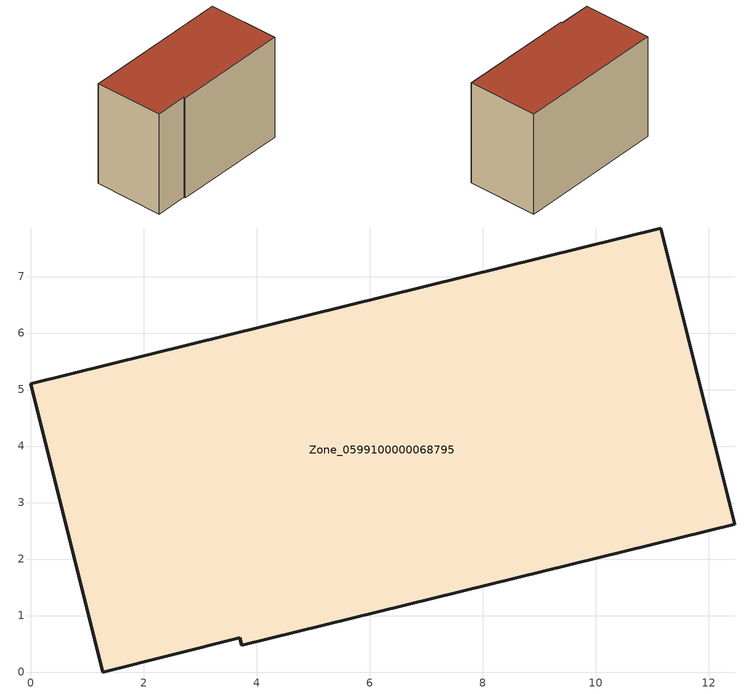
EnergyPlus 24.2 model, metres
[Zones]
Zone_0599100000068795
 floor ground (C_G): 3.7,0.61 1.27,0 0,5.1 11.14,7.86 12.46,2.62 3.73,0.48 z0
 wall outside (C_F): 11.14,7.86 0,5.1 1.27,0 3.7,0.61 3.73,0.48 12.46,2.62 11.14,7.86 z0:8.1
 roof outside (C_R): 3.73,0.48 12.46,2.62 11.14,7.86 0,5.1 1.27,0 3.7,0.61 z8.1
[BUILDING]
Pand.0599100000068795: North Axis=0; Terrain=City; Loads Convergence Tolerance Value=0.04; Temperature Convergence Tolerance Value=0.4; Solar Distribution=FullExterior; Maximum Number of Warmup Days=25; Minimum Number of Warmup Days=1
[Site:Location]
Rotterdam.The.Hague.AP_ZH_NLD Design_Conditions: Latitude=51.96; Longitude=4.45; Time Zone=1; Elevation=-4.5
[SITE:GROUNDTEMPERATURE:BUILDINGSURFACE]
18, 18, 18, 18, 18, 18, 18, 18, 18, 18, 18, 18
[MATERIAL] Thermal Absorptance=0.9; Solar Absorptance=0.7; Visible Absorptance=0.7
Name | Roughness | Thickness | Conductivity | Density | Specific Heat
G.TI.1975-1991 | MediumSmooth | 0.15 | 0.288461 | 540 | 1210
F.TI.1975-1991 | Rough | 0.3 | 0.230769 | 1920 | 840
R.TI.1975-1991 | MediumRough | 0.2 | 0.153846 | 1500 | 1000
[CONSTRUCTION]
C_G: G.TI.1975-1991
C_F: F.TI.1975-1991
C_R: R.TI.1975-1991
[ZONE]
Zone_0599100000068795: Type=1; Multiplier=1; Ceiling Height=Autocalculate; Volume=Autocalculate; Floor Area=autocalculate; Part of Total Floor Area=Yes
[ZONEINFILTRATION:DESIGNFLOWRATE]
Infil_Zone_0599100000068795: Zone or ZoneList or Space or SpaceList=Zone_0599100000068795; Schedule=AlwaysOn; Design Flow Rate Calculation Method=Flow/Area; Flow Rate per Floor Area=0.003; Constant Term Coefficient=1; Temperature Term Coefficient=0; Velocity Term Coefficient=0; Velocity Squared Term Coefficient=0
[HVACTEMPLATE:ZONE:IDEALLOADSAIRSYSTEM]
Zone_0599100000068795: Maximum Heating Supply Air Temperature=50; Minimum Cooling Supply Air Temperature=13; Maximum Heating Supply Air Humidity Ratio=0.0156; Minimum Cooling Supply Air Humidity Ratio=0.0077; Heating Limit=NoLimit; Cooling Limit=NoLimit; Dehumidification Control Type=ConstantSensibleHeatRatio; Cooling Sensible Heat Ratio=0.7; Dehumidification Setpoint=60; Humidification Control Type=None; Humidification Setpoint=30; Outdoor Air Method=None; Outdoor Air Flow Rate per Person=0.00944; Outdoor Air Flow Rate per Zone Floor Area=0; Outdoor Air Flow Rate per Zone=0; Demand Controlled Ventilation Type=None; Outdoor Air Economizer Type=NoEconomizer; Heat Recovery Type=None; Sensible Heat Recovery Effectiveness=0.7; Latent Heat Recovery Effectiveness=0.65
[ZONECONTROL:THERMOSTAT]
ThermostatControl_Zone_0599100000068795: Zone or ZoneList=Zone_0599100000068795; Control Type Schedule=DualSetpointControlType; Control 1=Thermostat_Zone_0599100000068795; Temperature Difference Between Cutout And Setpoint=0
[THERMOSTATSETPOINT:DUALSETPOINT]
Thermostat_Zone_0599100000068795: Heating Setpoint Temperature Schedule=HeatingSetpoint_Zone_0599100000068795; Cooling Setpoint Temperature Schedule=CoolingSetpoint_Zone_0599100000068795
[SCHEDULE:COMPACT]
HeatingSetpoint_Zone_0599100000068795: Through: 12/31, For: AllDays, Until: 24:00, 21
CoolingSetpoint_Zone_0599100000068795: Through: 12/31, For: AllDays, Until: 24:00, 24
DualSetpointControlType: Through: 12/31, For: AllDays, Until: 24:00, 4
AlwaysOn: Through: 12/31, For: AllDays, Until: 24:00, 1
